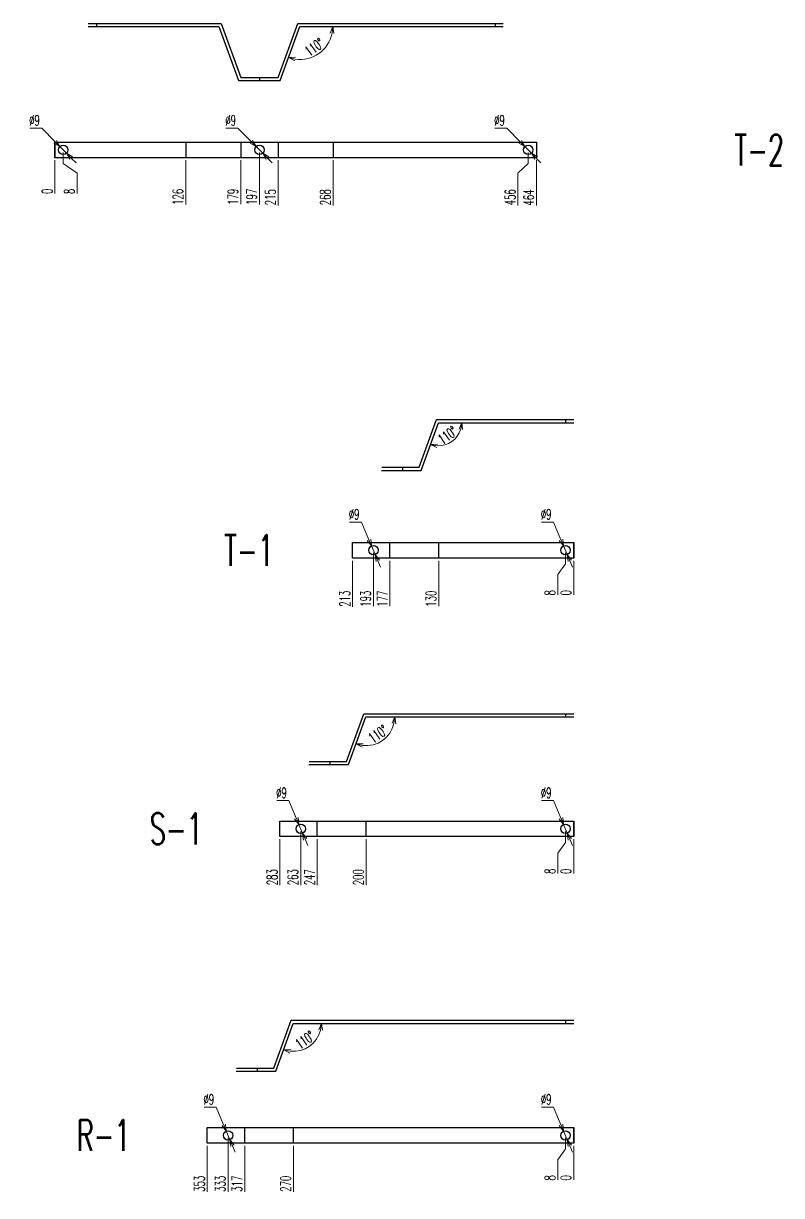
# Model space of a CAD drawing. Header units: millimetres. Extents: x 173893 to 258446, y -176540 to -123824.
# Drawn here: x 192588 to 193318, y -130109 to -128980 of the extents above; entities that cross this region are included whole.
import ezdxf
from ezdxf.enums import TextEntityAlignment as Align

# ---------------------------------------------------------------- set-up
doc = ezdxf.new("R2010")
doc.units = ezdxf.units.MM
doc.header["$LTSCALE"] = 3
doc.layers.add('@.DM. NÉT CHÍNH', color=7, linetype='Continuous')
doc.layers.add('@.VISIBLE', color=7, linetype='Continuous')
doc.styles.add('Ann_w01', font='romans.shx', dxfattribs={"width": 0.6, "bigfont": 'chineset.shx'})
doc.dimstyles.new('Dim 01_SC05', dxfattribs={"dimscale": 5, "dimtxt": 2, "dimasz": 1.3, "dimexe": 0.5, "dimexo": 0.5, "dimgap": 0.5, "dimtad": 1, "dimtoh": 1, "dimdec": 1, "dimzin": 12, "dimdsep": 46, "dimtxsty": 'Ann_w01', "dimblk": 'OPEN30', "dimcen": 1.5, "dimclrd": 6, "dimclre": 6, "dimclrt": 3, "dimadec": 1, "dimazin": 3, "dimtm": 1e-09, "dimtfac": 1, "dimtdec": 1, "dimtmove": 0, "dimatfit": 3, "dimldrblk": 'OPEN30', "dimfxl": 1, "dimtolj": 1, "dimlwd": 20, "dimlwe": 20, "dimarcsym": 0})

# ---------------------------------------------------------------- blocks, each defined once
blk = doc.blocks.new('*D1828')
at = {"layer": '@.DM. NÉT CHÍNH', "color": 6, "linetype": 'Continuous', "lineweight": 20, "transparency": 16777216}
blk.add_line((192618.3, -129112.2), (192618.3, -129144.1), dxfattribs=at)
at = {"layer": 'Defpoints', "color": 0, "linetype": 'Continuous', "transparency": 16777216}
for p in [(192618.3, -129102.2), (192618.3, -129109.7), (192618.3, -129137.6)]:
    blk.add_point(p, dxfattribs=at)
at = {"layer": '@.DM. NÉT CHÍNH', "color": 3, "linetype": 'Continuous', "transparency": 16777216, "insert": (192610.8, -129142.1), "char_height": 10, "attachment_point": 5, "rotation": 90, "style": 'Ann_w01'}
blk.add_mtext('\\A1;0', dxfattribs=at)
blk = doc.blocks.new('_Open30')
at = {"color": 0, "linetype": 'ByBlock', "lineweight": -2}
for p, q in [((-1, 0.27), (0, 0)), ((0, 0), (-1, -0.27)), ((0, 0), (-1, 0))]:
    blk.add_line(p, q, dxfattribs=at)
blk = doc.blocks.new('*D1829')
at = {"layer": '@.DM. NÉT CHÍNH', "color": 6, "linetype": 'Continuous', "lineweight": 20, "transparency": 16777216}
for p, q in [((192626.3, -129104.7), (192626.3, -129115.2)), ((192626.3, -129115.2), (192639.6, -129124.6)), ((192639.6, -129124.6), (192639.6, -129144.1))]:
    blk.add_line(p, q, dxfattribs=at)
at = {"layer": 'Defpoints', "color": 0, "linetype": 'Continuous', "transparency": 16777216}
for p in [(192618.3, -129102.2), (192626.3, -129102.2), (192639.6, -129137.6)]:
    blk.add_point(p, dxfattribs=at)
at = {"layer": '@.DM. NÉT CHÍNH', "color": 3, "linetype": 'Continuous', "transparency": 16777216, "insert": (192632.1, -129142.1), "char_height": 10, "attachment_point": 5, "rotation": 90, "style": 'Ann_w01'}
blk.add_mtext('\\A1;8', dxfattribs=at)
blk = doc.blocks.new('*D1830')
at = {"layer": '@.DM. NÉT CHÍNH', "color": 6, "linetype": 'Continuous', "lineweight": 20, "transparency": 16777216}
blk.add_line((192744.3, -129112.2), (192744.3, -129154.7), dxfattribs=at)
at = {"layer": 'Defpoints', "color": 0, "linetype": 'Continuous', "transparency": 16777216}
for p in [(192618.3, -129102.2), (192744.3, -129109.7), (192744.3, -129137.6)]:
    blk.add_point(p, dxfattribs=at)
at = {"layer": '@.DM. NÉT CHÍNH', "color": 3, "linetype": 'Continuous', "transparency": 16777216, "insert": (192736.8, -129147.4), "char_height": 10, "attachment_point": 5, "rotation": 90, "style": 'Ann_w01'}
blk.add_mtext('\\A1;126', dxfattribs=at)
blk = doc.blocks.new('*D1831')
at = {"layer": '@.DM. NÉT CHÍNH', "color": 6, "linetype": 'Continuous', "lineweight": 20, "transparency": 16777216}
blk.add_line((192797.3, -129112.2), (192797.3, -129154.4), dxfattribs=at)
at = {"layer": 'Defpoints', "color": 0, "linetype": 'Continuous', "transparency": 16777216}
for p in [(192618.3, -129102.2), (192797.3, -129109.7), (192797.3, -129137.6)]:
    blk.add_point(p, dxfattribs=at)
at = {"layer": '@.DM. NÉT CHÍNH', "color": 3, "linetype": 'Continuous', "transparency": 16777216, "insert": (192789.8, -129147.3), "char_height": 10, "attachment_point": 5, "rotation": 90, "style": 'Ann_w01'}
blk.add_mtext('\\A1;179', dxfattribs=at)
blk = doc.blocks.new('*D1832')
at = {"layer": '@.DM. NÉT CHÍNH', "color": 6, "linetype": 'Continuous', "lineweight": 20, "transparency": 16777216}
blk.add_line((192815.3, -129104.7), (192815.3, -129154.7), dxfattribs=at)
at = {"layer": 'Defpoints', "color": 0, "linetype": 'Continuous', "transparency": 16777216}
for p in [(192618.3, -129102.2), (192815.3, -129102.2), (192815.3, -129137.6)]:
    blk.add_point(p, dxfattribs=at)
at = {"layer": '@.DM. NÉT CHÍNH', "color": 3, "linetype": 'Continuous', "transparency": 16777216, "insert": (192807.8, -129147.4), "char_height": 10, "attachment_point": 5, "rotation": 90, "style": 'Ann_w01'}
blk.add_mtext('\\A1;197', dxfattribs=at)
blk = doc.blocks.new('*D1833')
at = {"layer": '@.DM. NÉT CHÍNH', "color": 6, "linetype": 'Continuous', "lineweight": 20, "transparency": 16777216}
blk.add_line((192833.3, -129112.2), (192833.3, -129155.6), dxfattribs=at)
at = {"layer": 'Defpoints', "color": 0, "linetype": 'Continuous', "transparency": 16777216}
for p in [(192618.3, -129102.2), (192833.3, -129109.7), (192833.3, -129137.6)]:
    blk.add_point(p, dxfattribs=at)
at = {"layer": '@.DM. NÉT CHÍNH', "color": 3, "linetype": 'Continuous', "transparency": 16777216, "insert": (192825.8, -129147.8), "char_height": 10, "attachment_point": 5, "rotation": 90, "style": 'Ann_w01'}
blk.add_mtext('\\A1;215', dxfattribs=at)
blk = doc.blocks.new('*D1834')
at = {"layer": '@.DM. NÉT CHÍNH', "color": 6, "linetype": 'Continuous', "lineweight": 20, "transparency": 16777216}
blk.add_line((192886.3, -129112.2), (192886.3, -129155.6), dxfattribs=at)
at = {"layer": 'Defpoints', "color": 0, "linetype": 'Continuous', "transparency": 16777216}
for p in [(192618.3, -129102.2), (192886.3, -129109.7), (192886.3, -129137.6)]:
    blk.add_point(p, dxfattribs=at)
at = {"layer": '@.DM. NÉT CHÍNH', "color": 3, "linetype": 'Continuous', "transparency": 16777216, "insert": (192878.8, -129147.8), "char_height": 10, "attachment_point": 5, "rotation": 90, "style": 'Ann_w01'}
blk.add_mtext('\\A1;268', dxfattribs=at)
blk = doc.blocks.new('*D1835')
at = {"layer": '@.DM. NÉT CHÍNH', "color": 6, "linetype": 'Continuous', "lineweight": 20, "transparency": 16777216}
for p, q in [((193074.3, -129104.7), (193074.3, -129115.2)), ((193074.3, -129115.2), (193064.4, -129124.6)), ((193064.4, -129124.6), (193064.4, -129155.6))]:
    blk.add_line(p, q, dxfattribs=at)
at = {"layer": 'Defpoints', "color": 0, "linetype": 'Continuous', "transparency": 16777216}
for p in [(192618.3, -129102.2), (193074.3, -129102.2), (193064.4, -129137.6)]:
    blk.add_point(p, dxfattribs=at)
at = {"layer": '@.DM. NÉT CHÍNH', "color": 3, "linetype": 'Continuous', "transparency": 16777216, "insert": (193056.9, -129147.8), "char_height": 10, "attachment_point": 5, "rotation": 90, "style": 'Ann_w01'}
blk.add_mtext('\\A1;456', dxfattribs=at)
blk = doc.blocks.new('*D1836')
at = {"layer": '@.DM. NÉT CHÍNH', "color": 6, "linetype": 'Continuous', "lineweight": 20, "transparency": 16777216}
blk.add_line((193082.3, -129112.2), (193082.3, -129155.8), dxfattribs=at)
at = {"layer": 'Defpoints', "color": 0, "linetype": 'Continuous', "transparency": 16777216}
for p in [(192618.3, -129102.2), (193082.3, -129109.7), (193082.3, -129137.6)]:
    blk.add_point(p, dxfattribs=at)
at = {"layer": '@.DM. NÉT CHÍNH', "color": 3, "linetype": 'Continuous', "transparency": 16777216, "insert": (193074.8, -129148), "char_height": 10, "attachment_point": 5, "rotation": 90, "style": 'Ann_w01'}
blk.add_mtext('\\A1;464', dxfattribs=at)
blk = doc.blocks.new('*D1837')
at = {"layer": '@.DM. NÉT CHÍNH', "color": 6, "linetype": 'Continuous', "lineweight": 20, "transparency": 16777216}
for p, q in [((193042, -129081.2), (193053.6, -129081.2)), ((193053.6, -129081.2), (193066.6, -129094.4)), ((193077.5, -129105.4), (193071.1, -129099)), ((193082, -129110.1), (193086.6, -129114.7))]:
    blk.add_line(p, q, dxfattribs=at)
at = {"layer": 'Defpoints', "color": 0, "linetype": 'Continuous', "transparency": 16777216}
for p in [(193071.1, -129099), (193077.5, -129105.4)]:
    blk.add_point(p, dxfattribs=at)
at = {"layer": '@.DM. NÉT CHÍNH', "color": 6, "linetype": 'Continuous', "lineweight": 20, "transparency": 16777216, "xscale": 6.5, "yscale": 6.5, "zscale": 6.5}
for p, rotation in [((193071.1, -129099), 314.4973774310562), ((193077.5, -129105.4), 134.4973774310562)]:
    blk.add_blockref('_Open30', p, dxfattribs=dict(at, rotation=rotation))
at = {"layer": '@.DM. NÉT CHÍNH', "color": 3, "linetype": 'Continuous', "transparency": 16777216, "insert": (193046.6, -129073.7), "char_height": 10, "attachment_point": 5, "style": 'Ann_w01'}
blk.add_mtext('\\A1;∅9', dxfattribs=at)
blk = doc.blocks.new('*D1838')
at = {"layer": '@.DM. NÉT CHÍNH', "color": 6, "linetype": 'Continuous', "lineweight": 20, "transparency": 16777216}
for p, q in [((192783, -129081.2), (192794.6, -129081.2)), ((192794.6, -129081.2), (192807.6, -129094.4)), ((192818.5, -129105.4), (192812.1, -129099)), ((192823, -129110.1), (192827.6, -129114.7))]:
    blk.add_line(p, q, dxfattribs=at)
at = {"layer": 'Defpoints', "color": 0, "linetype": 'Continuous', "transparency": 16777216}
for p in [(192812.1, -129099), (192818.5, -129105.4)]:
    blk.add_point(p, dxfattribs=at)
at = {"layer": '@.DM. NÉT CHÍNH', "color": 6, "linetype": 'Continuous', "lineweight": 20, "transparency": 16777216, "xscale": 6.5, "yscale": 6.5, "zscale": 6.5}
for p, rotation in [((192812.1, -129099), 314.4973774302007), ((192818.5, -129105.4), 134.4973774302007)]:
    blk.add_blockref('_Open30', p, dxfattribs=dict(at, rotation=rotation))
at = {"layer": '@.DM. NÉT CHÍNH', "color": 3, "linetype": 'Continuous', "transparency": 16777216, "insert": (192787.6, -129073.7), "char_height": 10, "attachment_point": 5, "style": 'Ann_w01'}
blk.add_mtext('\\A1;∅9', dxfattribs=at)
blk = doc.blocks.new('*D1839')
at = {"layer": '@.DM. NÉT CHÍNH', "color": 6, "linetype": 'Continuous', "lineweight": 20, "transparency": 16777216}
for p, q in [((192594, -129081.2), (192605.6, -129081.2)), ((192605.6, -129081.2), (192618.6, -129094.4)), ((192629.5, -129105.4), (192623.1, -129099)), ((192634, -129110.1), (192638.6, -129114.7))]:
    blk.add_line(p, q, dxfattribs=at)
at = {"layer": 'Defpoints', "color": 0, "linetype": 'Continuous', "transparency": 16777216}
for p in [(192623.1, -129099), (192629.5, -129105.4)]:
    blk.add_point(p, dxfattribs=at)
at = {"layer": '@.DM. NÉT CHÍNH', "color": 6, "linetype": 'Continuous', "lineweight": 20, "transparency": 16777216, "xscale": 6.5, "yscale": 6.5, "zscale": 6.5}
for p, rotation in [((192623.1, -129099), 314.4973774301426), ((192629.5, -129105.4), 134.4973774301426)]:
    blk.add_blockref('_Open30', p, dxfattribs=dict(at, rotation=rotation))
at = {"layer": '@.DM. NÉT CHÍNH', "color": 3, "linetype": 'Continuous', "transparency": 16777216, "insert": (192598.6, -129073.7), "char_height": 10, "attachment_point": 5, "style": 'Ann_w01'}
blk.add_mtext('\\A1;∅9', dxfattribs=at)
blk = doc.blocks.new('*D1871')
at = {"layer": '@.VISIBLE', "color": 6, "lineweight": 20, "transparency": 16777216}
blk.add_line((192905.1, -129497.9), (192905.1, -129542.2), dxfattribs=at)
at = {"layer": 'Defpoints', "color": 0, "transparency": 16777216}
for p in [(192905.1, -129495.4), (193118.1, -129487.9), (192905.1, -129524.3)]:
    blk.add_point(p, dxfattribs=at)
at = {"layer": '@.VISIBLE', "color": 3, "transparency": 16777216, "insert": (192897.6, -129534.5), "char_height": 10, "attachment_point": 5, "rotation": 90, "style": 'Ann_w01'}
blk.add_mtext('\\A1;213', dxfattribs=at)
blk = doc.blocks.new('*D1872')
at = {"layer": '@.VISIBLE', "color": 6, "lineweight": 20, "transparency": 16777216}
blk.add_line((192925.1, -129490.4), (192925.1, -129541.8), dxfattribs=at)
at = {"layer": 'Defpoints', "color": 0, "transparency": 16777216}
for p in [(192925.1, -129487.9), (193118.1, -129487.9), (192925.1, -129524.7)]:
    blk.add_point(p, dxfattribs=at)
at = {"layer": '@.VISIBLE', "color": 3, "transparency": 16777216, "insert": (192917.6, -129534.5), "char_height": 10, "attachment_point": 5, "rotation": 90, "style": 'Ann_w01'}
blk.add_mtext('\\A1;193', dxfattribs=at)
blk = doc.blocks.new('*D1873')
at = {"layer": '@.VISIBLE', "color": 6, "lineweight": 20, "transparency": 16777216}
blk.add_line((192941.1, -129497.9), (192941.1, -129541.8), dxfattribs=at)
at = {"layer": 'Defpoints', "color": 0, "transparency": 16777216}
for p in [(192941.1, -129495.4), (193118.1, -129487.9), (192941.1, -129524.7)]:
    blk.add_point(p, dxfattribs=at)
at = {"layer": '@.VISIBLE', "color": 3, "transparency": 16777216, "insert": (192933.6, -129534.5), "char_height": 10, "attachment_point": 5, "rotation": 90, "style": 'Ann_w01'}
blk.add_mtext('\\A1;177', dxfattribs=at)
blk = doc.blocks.new('*D1874')
at = {"layer": '@.VISIBLE', "color": 6, "lineweight": 20, "transparency": 16777216}
blk.add_line((192988.1, -129497.9), (192988.1, -129541.8), dxfattribs=at)
at = {"layer": 'Defpoints', "color": 0, "transparency": 16777216}
for p in [(192988.1, -129495.4), (193118.1, -129487.9), (192988.1, -129524.7)]:
    blk.add_point(p, dxfattribs=at)
at = {"layer": '@.VISIBLE', "color": 3, "transparency": 16777216, "insert": (192980.6, -129534.5), "char_height": 10, "attachment_point": 5, "rotation": 90, "style": 'Ann_w01'}
blk.add_mtext('\\A1;130', dxfattribs=at)
blk = doc.blocks.new('*D1875')
at = {"layer": '@.VISIBLE', "color": 6, "lineweight": 20, "transparency": 16777216}
for p, q in [((193110.1, -129490.4), (193110.1, -129500.9)), ((193110.1, -129500.9), (193102.8, -129511.3)), ((193102.8, -129511.3), (193102.8, -129530.8))]:
    blk.add_line(p, q, dxfattribs=at)
at = {"layer": 'Defpoints', "color": 0, "transparency": 16777216}
for p in [(193110.1, -129487.9), (193118.1, -129487.9), (193102.8, -129524.3)]:
    blk.add_point(p, dxfattribs=at)
at = {"layer": '@.VISIBLE', "color": 3, "transparency": 16777216, "insert": (193095.3, -129528.8), "char_height": 10, "attachment_point": 5, "rotation": 90, "style": 'Ann_w01'}
blk.add_mtext('\\A1;8', dxfattribs=at)
blk = doc.blocks.new('*D1876')
at = {"layer": '@.VISIBLE', "color": 6, "lineweight": 20, "transparency": 16777216}
blk.add_line((193118.1, -129497.9), (193118.1, -129530.8), dxfattribs=at)
at = {"layer": 'Defpoints', "color": 0, "transparency": 16777216}
for p in [(193118.1, -129487.9), (193118.1, -129495.4), (193118.1, -129524.3)]:
    blk.add_point(p, dxfattribs=at)
at = {"layer": '@.VISIBLE', "color": 3, "transparency": 16777216, "insert": (193110.6, -129528.8), "char_height": 10, "attachment_point": 5, "rotation": 90, "style": 'Ann_w01'}
blk.add_mtext('\\A1;0', dxfattribs=at)
blk = doc.blocks.new('*D1877')
at = {"layer": '@.VISIBLE', "color": 6, "lineweight": 20, "transparency": 16777216}
for p, q in [((192902, -129460.7), (192913.7, -129460.7)), ((192913.7, -129460.7), (192920.8, -129477.7)), ((192926.8, -129492), (192923.4, -129483.7)), ((192929.4, -129498), (192931.9, -129504))]:
    blk.add_line(p, q, dxfattribs=at)
at = {"layer": 'Defpoints', "color": 0, "transparency": 16777216}
for p in [(192923.4, -129483.7), (192926.8, -129492)]:
    blk.add_point(p, dxfattribs=at)
at = {"layer": '@.VISIBLE', "color": 6, "lineweight": 20, "transparency": 16777216, "xscale": 6.5, "yscale": 6.5, "zscale": 6.5}
for p, rotation in [((192923.4, -129483.7), 292.7737737996667), ((192926.8, -129492), 112.7737737996668)]:
    blk.add_blockref('_Open30', p, dxfattribs=dict(at, rotation=rotation))
at = {"layer": '@.VISIBLE', "color": 3, "transparency": 16777216, "insert": (192906.6, -129453.2), "char_height": 10, "attachment_point": 5, "style": 'Ann_w01'}
blk.add_mtext('\\A1;∅9', dxfattribs=at)
blk = doc.blocks.new('*D1878')
at = {"layer": '@.VISIBLE', "color": 6, "lineweight": 20, "transparency": 16777216}
for p, q in [((193087, -129460.7), (193098.7, -129460.7)), ((193098.7, -129460.7), (193105.8, -129477.7)), ((193111.8, -129492), (193108.4, -129483.7)), ((193114.4, -129498), (193116.9, -129504))]:
    blk.add_line(p, q, dxfattribs=at)
at = {"layer": 'Defpoints', "color": 0, "transparency": 16777216}
for p in [(193108.4, -129483.7), (193111.8, -129492)]:
    blk.add_point(p, dxfattribs=at)
at = {"layer": '@.VISIBLE', "color": 6, "lineweight": 20, "transparency": 16777216, "xscale": 6.5, "yscale": 6.5, "zscale": 6.5}
for p, rotation in [((193108.4, -129483.7), 292.7737737992259), ((193111.8, -129492), 112.7737737992259)]:
    blk.add_blockref('_Open30', p, dxfattribs=dict(at, rotation=rotation))
at = {"layer": '@.VISIBLE', "color": 3, "transparency": 16777216, "insert": (193091.6, -129453.2), "char_height": 10, "attachment_point": 5, "style": 'Ann_w01'}
blk.add_mtext('\\A1;∅9', dxfattribs=at)
blk = doc.blocks.new('*D1893')
at = {"layer": '@.VISIBLE', "color": 6, "lineweight": 20, "transparency": 16777216}
blk.add_line((192835.1, -129766.2), (192835.1, -129810.5), dxfattribs=at)
at = {"layer": 'Defpoints', "color": 0, "transparency": 16777216}
for p in [(193118.1, -129756.2), (192835.1, -129763.7), (192835.1, -129792.6)]:
    blk.add_point(p, dxfattribs=at)
at = {"layer": '@.VISIBLE', "color": 3, "transparency": 16777216, "insert": (192827.6, -129802.8), "char_height": 10, "attachment_point": 5, "rotation": 90, "style": 'Ann_w01'}
blk.add_mtext('\\A1;283', dxfattribs=at)
blk = doc.blocks.new('*D1883')
at = {"layer": '@.VISIBLE', "color": 6, "lineweight": 20, "transparency": 16777216}
blk.add_line((192855.1, -129758.7), (192855.1, -129810.5), dxfattribs=at)
at = {"layer": 'Defpoints', "color": 0, "transparency": 16777216}
for p in [(192855.1, -129756.2), (193118.1, -129756.2), (192855.1, -129792.6)]:
    blk.add_point(p, dxfattribs=at)
at = {"layer": '@.VISIBLE', "color": 3, "transparency": 16777216, "insert": (192847.6, -129802.8), "char_height": 10, "attachment_point": 5, "rotation": 90, "style": 'Ann_w01'}
blk.add_mtext('\\A1;263', dxfattribs=at)
blk = doc.blocks.new('*D1884')
at = {"layer": '@.VISIBLE', "color": 6, "lineweight": 20, "transparency": 16777216}
blk.add_line((192871.1, -129766.2), (192871.1, -129810.5), dxfattribs=at)
at = {"layer": 'Defpoints', "color": 0, "transparency": 16777216}
for p in [(193118.1, -129756.2), (192871.1, -129763.7), (192871.1, -129792.6)]:
    blk.add_point(p, dxfattribs=at)
at = {"layer": '@.VISIBLE', "color": 3, "transparency": 16777216, "insert": (192863.6, -129802.8), "char_height": 10, "attachment_point": 5, "rotation": 90, "style": 'Ann_w01'}
blk.add_mtext('\\A1;247', dxfattribs=at)
blk = doc.blocks.new('*D1885')
at = {"layer": '@.VISIBLE', "color": 6, "lineweight": 20, "transparency": 16777216}
blk.add_line((192918.1, -129766.2), (192918.1, -129810.5), dxfattribs=at)
at = {"layer": 'Defpoints', "color": 0, "transparency": 16777216}
for p in [(193118.1, -129756.2), (192918.1, -129763.7), (192918.1, -129792.6)]:
    blk.add_point(p, dxfattribs=at)
at = {"layer": '@.VISIBLE', "color": 3, "transparency": 16777216, "insert": (192910.6, -129802.8), "char_height": 10, "attachment_point": 5, "rotation": 90, "style": 'Ann_w01'}
blk.add_mtext('\\A1;200', dxfattribs=at)
blk = doc.blocks.new('*D1881')
at = {"layer": '@.VISIBLE', "color": 6, "lineweight": 20, "transparency": 16777216}
for p, q in [((193110.1, -129758.7), (193110.1, -129769.2)), ((193110.1, -129769.2), (193102.8, -129779.6)), ((193102.8, -129779.6), (193102.8, -129799.1))]:
    blk.add_line(p, q, dxfattribs=at)
at = {"layer": 'Defpoints', "color": 0, "transparency": 16777216}
for p in [(193110.1, -129756.2), (193118.1, -129756.2), (193102.8, -129792.6)]:
    blk.add_point(p, dxfattribs=at)
at = {"layer": '@.VISIBLE', "color": 3, "transparency": 16777216, "insert": (193095.3, -129797.1), "char_height": 10, "attachment_point": 5, "rotation": 90, "style": 'Ann_w01'}
blk.add_mtext('\\A1;8', dxfattribs=at)
blk = doc.blocks.new('*D1886')
at = {"layer": '@.VISIBLE', "color": 6, "lineweight": 20, "transparency": 16777216}
blk.add_line((193118.1, -129766.2), (193118.1, -129799.1), dxfattribs=at)
at = {"layer": 'Defpoints', "color": 0, "transparency": 16777216}
for p in [(193118.1, -129756.2), (193118.1, -129763.7), (193118.1, -129792.6)]:
    blk.add_point(p, dxfattribs=at)
at = {"layer": '@.VISIBLE', "color": 3, "transparency": 16777216, "insert": (193110.6, -129797.1), "char_height": 10, "attachment_point": 5, "rotation": 90, "style": 'Ann_w01'}
blk.add_mtext('\\A1;0', dxfattribs=at)
blk = doc.blocks.new('*D1887')
at = {"layer": '@.VISIBLE', "color": 6, "lineweight": 20, "transparency": 16777216}
for p, q in [((192832, -129729), (192843.7, -129729)), ((192843.7, -129729), (192850.8, -129746)), ((192856.8, -129760.3), (192853.4, -129752)), ((192859.4, -129766.3), (192861.9, -129772.3))]:
    blk.add_line(p, q, dxfattribs=at)
at = {"layer": 'Defpoints', "color": 0, "transparency": 16777216}
for p in [(192853.4, -129752), (192856.8, -129760.3)]:
    blk.add_point(p, dxfattribs=at)
at = {"layer": '@.VISIBLE', "color": 6, "lineweight": 20, "transparency": 16777216, "xscale": 6.5, "yscale": 6.5, "zscale": 6.5}
for p, rotation in [((192853.4, -129752), 292.7737737991985), ((192856.8, -129760.3), 112.7737737991985)]:
    blk.add_blockref('_Open30', p, dxfattribs=dict(at, rotation=rotation))
at = {"layer": '@.VISIBLE', "color": 3, "transparency": 16777216, "insert": (192836.6, -129721.5), "char_height": 10, "attachment_point": 5, "style": 'Ann_w01'}
blk.add_mtext('\\A1;∅9', dxfattribs=at)
blk = doc.blocks.new('*D1894')
at = {"layer": '@.VISIBLE', "color": 6, "lineweight": 20, "transparency": 16777216}
for p, q in [((193087, -129729), (193098.7, -129729)), ((193098.7, -129729), (193105.8, -129746)), ((193111.8, -129760.3), (193108.4, -129752)), ((193114.4, -129766.3), (193116.9, -129772.3))]:
    blk.add_line(p, q, dxfattribs=at)
at = {"layer": 'Defpoints', "color": 0, "transparency": 16777216}
for p in [(193108.4, -129752), (193111.8, -129760.3)]:
    blk.add_point(p, dxfattribs=at)
at = {"layer": '@.VISIBLE', "color": 6, "lineweight": 20, "transparency": 16777216, "xscale": 6.5, "yscale": 6.5, "zscale": 6.5}
for p, rotation in [((193108.4, -129752), 292.7737737990277), ((193111.8, -129760.3), 112.7737737990277)]:
    blk.add_blockref('_Open30', p, dxfattribs=dict(at, rotation=rotation))
at = {"layer": '@.VISIBLE', "color": 3, "transparency": 16777216, "insert": (193091.6, -129721.5), "char_height": 10, "attachment_point": 5, "style": 'Ann_w01'}
blk.add_mtext('\\A1;∅9', dxfattribs=at)
blk = doc.blocks.new('*D1904')
at = {"layer": '@.DM. NÉT CHÍNH', "color": 6, "linetype": 'Continuous', "lineweight": 20, "transparency": 16777216}
blk.add_line((192765.1, -130061.5), (192765.1, -130105.8), dxfattribs=at)
at = {"layer": 'Defpoints', "color": 0, "linetype": 'Continuous', "transparency": 16777216}
for p in [(192765.1, -130059), (193118.1, -130051.5), (192765.1, -130087.9)]:
    blk.add_point(p, dxfattribs=at)
at = {"layer": '@.DM. NÉT CHÍNH', "color": 3, "linetype": 'Continuous', "transparency": 16777216, "insert": (192757.6, -130098.1), "char_height": 10, "attachment_point": 5, "rotation": 90, "style": 'Ann_w01'}
blk.add_mtext('\\A1;353', dxfattribs=at)
blk = doc.blocks.new('*D1905')
at = {"layer": '@.DM. NÉT CHÍNH', "color": 6, "linetype": 'Continuous', "lineweight": 20, "transparency": 16777216}
blk.add_line((192785.1, -130054), (192785.1, -130105.8), dxfattribs=at)
at = {"layer": 'Defpoints', "color": 0, "linetype": 'Continuous', "transparency": 16777216}
for p in [(192785.1, -130051.5), (193118.1, -130051.5), (192785.1, -130087.9)]:
    blk.add_point(p, dxfattribs=at)
at = {"layer": '@.DM. NÉT CHÍNH', "color": 3, "linetype": 'Continuous', "transparency": 16777216, "insert": (192777.6, -130098.1), "char_height": 10, "attachment_point": 5, "rotation": 90, "style": 'Ann_w01'}
blk.add_mtext('\\A1;333', dxfattribs=at)
blk = doc.blocks.new('*D1906')
at = {"layer": '@.DM. NÉT CHÍNH', "color": 6, "linetype": 'Continuous', "lineweight": 20, "transparency": 16777216}
blk.add_line((192801.1, -130061.5), (192801.1, -130105.8), dxfattribs=at)
at = {"layer": 'Defpoints', "color": 0, "linetype": 'Continuous', "transparency": 16777216}
for p in [(192801.1, -130059), (193118.1, -130051.5), (192801.1, -130087.9)]:
    blk.add_point(p, dxfattribs=at)
at = {"layer": '@.DM. NÉT CHÍNH', "color": 3, "linetype": 'Continuous', "transparency": 16777216, "insert": (192793.6, -130098.1), "char_height": 10, "attachment_point": 5, "rotation": 90, "style": 'Ann_w01'}
blk.add_mtext('\\A1;317', dxfattribs=at)
blk = doc.blocks.new('*D1907')
at = {"layer": '@.DM. NÉT CHÍNH', "color": 6, "linetype": 'Continuous', "lineweight": 20, "transparency": 16777216}
blk.add_line((192848.1, -130061.5), (192848.1, -130105.8), dxfattribs=at)
at = {"layer": 'Defpoints', "color": 0, "linetype": 'Continuous', "transparency": 16777216}
for p in [(192848.1, -130059), (193118.1, -130051.5), (192848.1, -130087.9)]:
    blk.add_point(p, dxfattribs=at)
at = {"layer": '@.DM. NÉT CHÍNH', "color": 3, "linetype": 'Continuous', "transparency": 16777216, "insert": (192840.6, -130098.1), "char_height": 10, "attachment_point": 5, "rotation": 90, "style": 'Ann_w01'}
blk.add_mtext('\\A1;270', dxfattribs=at)
blk = doc.blocks.new('*D1898')
at = {"layer": '@.DM. NÉT CHÍNH', "color": 6, "linetype": 'Continuous', "lineweight": 20, "transparency": 16777216}
for p, q in [((193110.1, -130054), (193110.1, -130064.5)), ((193110.1, -130064.5), (193102.8, -130074.9)), ((193102.8, -130074.9), (193102.8, -130094.4))]:
    blk.add_line(p, q, dxfattribs=at)
at = {"layer": 'Defpoints', "color": 0, "linetype": 'Continuous', "transparency": 16777216}
for p in [(193110.1, -130051.5), (193118.1, -130051.5), (193102.8, -130087.9)]:
    blk.add_point(p, dxfattribs=at)
at = {"layer": '@.DM. NÉT CHÍNH', "color": 3, "linetype": 'Continuous', "transparency": 16777216, "insert": (193095.3, -130092.4), "char_height": 10, "attachment_point": 5, "rotation": 90, "style": 'Ann_w01'}
blk.add_mtext('\\A1;8', dxfattribs=at)
blk = doc.blocks.new('*D1908')
at = {"layer": '@.DM. NÉT CHÍNH', "color": 6, "linetype": 'Continuous', "lineweight": 20, "transparency": 16777216}
blk.add_line((193118.1, -130061.5), (193118.1, -130094.4), dxfattribs=at)
at = {"layer": 'Defpoints', "color": 0, "linetype": 'Continuous', "transparency": 16777216}
for p in [(193118.1, -130051.5), (193118.1, -130059), (193118.1, -130087.9)]:
    blk.add_point(p, dxfattribs=at)
at = {"layer": '@.DM. NÉT CHÍNH', "color": 3, "linetype": 'Continuous', "transparency": 16777216, "insert": (193110.6, -130092.4), "char_height": 10, "attachment_point": 5, "rotation": 90, "style": 'Ann_w01'}
blk.add_mtext('\\A1;0', dxfattribs=at)
blk = doc.blocks.new('*D1909')
at = {"layer": '@.DM. NÉT CHÍNH', "color": 6, "linetype": 'Continuous', "lineweight": 20, "transparency": 16777216}
for p, q in [((192762, -130024.3), (192773.7, -130024.3)), ((192773.7, -130024.3), (192780.8, -130041.3)), ((192786.8, -130055.6), (192783.4, -130047.3)), ((192789.4, -130061.6), (192791.9, -130067.6))]:
    blk.add_line(p, q, dxfattribs=at)
at = {"layer": 'Defpoints', "color": 0, "linetype": 'Continuous', "transparency": 16777216}
for p in [(192783.4, -130047.3), (192786.8, -130055.6)]:
    blk.add_point(p, dxfattribs=at)
at = {"layer": '@.DM. NÉT CHÍNH', "color": 6, "linetype": 'Continuous', "lineweight": 20, "transparency": 16777216, "xscale": 6.5, "yscale": 6.5, "zscale": 6.5}
for p, rotation in [((192783.4, -130047.3), 292.7737737993968), ((192786.8, -130055.6), 112.7737737993968)]:
    blk.add_blockref('_Open30', p, dxfattribs=dict(at, rotation=rotation))
at = {"layer": '@.DM. NÉT CHÍNH', "color": 3, "linetype": 'Continuous', "transparency": 16777216, "insert": (192766.6, -130016.8), "char_height": 10, "attachment_point": 5, "style": 'Ann_w01'}
blk.add_mtext('\\A1;∅9', dxfattribs=at)
blk = doc.blocks.new('*D1910')
at = {"layer": '@.DM. NÉT CHÍNH', "color": 6, "linetype": 'Continuous', "lineweight": 20, "transparency": 16777216}
for p, q in [((193087, -130024.3), (193098.7, -130024.3)), ((193098.7, -130024.3), (193105.8, -130041.3)), ((193111.8, -130055.6), (193108.4, -130047.3)), ((193114.4, -130061.6), (193116.9, -130067.6))]:
    blk.add_line(p, q, dxfattribs=at)
at = {"layer": 'Defpoints', "color": 0, "linetype": 'Continuous', "transparency": 16777216}
for p in [(193108.4, -130047.3), (193111.8, -130055.6)]:
    blk.add_point(p, dxfattribs=at)
at = {"layer": '@.DM. NÉT CHÍNH', "color": 6, "linetype": 'Continuous', "lineweight": 20, "transparency": 16777216, "xscale": 6.5, "yscale": 6.5, "zscale": 6.5}
for p, rotation in [((193108.4, -130047.3), 292.7737737988843), ((193111.8, -130055.6), 112.7737737988843)]:
    blk.add_blockref('_Open30', p, dxfattribs=dict(at, rotation=rotation))
at = {"layer": '@.DM. NÉT CHÍNH', "color": 3, "linetype": 'Continuous', "transparency": 16777216, "insert": (193091.6, -130016.8), "char_height": 10, "attachment_point": 5, "style": 'Ann_w01'}
blk.add_mtext('\\A1;∅9', dxfattribs=at)
blk = doc.blocks.new('*D4067')
at = {"layer": '@.DM. NÉT CHÍNH', "color": 6, "linetype": 'Continuous', "lineweight": 20, "transparency": 16777216}
blk.add_arc((192854.3, -128983.4), 31.7, 261.7808, 348.2192, dxfattribs=at)
at = {"layer": 'Defpoints', "color": 0, "linetype": 'Continuous', "transparency": 16777216}
for p in [(192854.3, -128983.4), (192854.3, -128983.4), (193050.3, -128983.4), (192863.4, -129013.7), (192835.4, -129035.4)]:
    blk.add_point(p, dxfattribs=at)
at = {"layer": '@.DM. NÉT CHÍNH', "color": 6, "linetype": 'Continuous', "lineweight": 20, "transparency": 16777216, "xscale": 6.5, "yscale": 6.5, "zscale": 6.5}
for p, rotation in [((192886, -128983.4), 84.10959180049741), ((192843.5, -129013.1), 165.8904081994812)]:
    blk.add_blockref('_Open30', p, dxfattribs=dict(at, rotation=rotation))
at = {"layer": '@.DM. NÉT CHÍNH', "color": 3, "linetype": 'Continuous', "transparency": 16777216, "insert": (192868.2, -129003.2), "char_height": 10, "attachment_point": 5, "rotation": 35, "style": 'Ann_w01'}
blk.add_mtext('\\A1;110°', dxfattribs=at)
blk = doc.blocks.new('*D4070')
at = {"layer": '@.DM. NÉT CHÍNH', "color": 6, "linetype": 'Continuous', "lineweight": 20, "transparency": 16777216}
blk.add_arc((192987.9, -129364.9), 22.3, 266.7335, 343.2665, dxfattribs=at)
at = {"layer": 'Defpoints', "color": 0, "linetype": 'Continuous', "transparency": 16777216}
for p in [(192987.9, -129364.9), (192987.9, -129364.9), (193118.1, -129364.9), (192994.4, -129386.3), (192971.2, -129410.9)]:
    blk.add_point(p, dxfattribs=at)
at = {"layer": '@.DM. NÉT CHÍNH', "color": 6, "linetype": 'Continuous', "lineweight": 20, "transparency": 16777216, "xscale": 6.5, "yscale": 6.5, "zscale": 6.5}
for p, rotation in [((193010.3, -129364.9), 81.63322739585962), ((192980.3, -129385.9), 168.3667726039704)]:
    blk.add_blockref('_Open30', p, dxfattribs=dict(at, rotation=rotation))
at = {"layer": '@.DM. NÉT CHÍNH', "color": 3, "linetype": 'Continuous', "transparency": 16777216, "insert": (192996.5, -129377.1), "char_height": 10, "attachment_point": 5, "rotation": 35, "style": 'Ann_w01'}
blk.add_mtext('\\A1;110°', dxfattribs=at)
blk = doc.blocks.new('*D4072')
at = {"layer": '@.DM. NÉT CHÍNH', "color": 6, "linetype": 'Continuous', "lineweight": 20, "transparency": 16777216}
blk.add_arc((192917.9, -129648.3), 27.8, 263.4301, 346.5699, dxfattribs=at)
at = {"layer": 'Defpoints', "color": 0, "linetype": 'Continuous', "transparency": 16777216}
for p in [(192917.9, -129648.3), (192917.9, -129648.3), (193118.1, -129648.3), (192925.9, -129674.9), (192901.2, -129694.3)]:
    blk.add_point(p, dxfattribs=at)
at = {"layer": '@.DM. NÉT CHÍNH', "color": 6, "linetype": 'Continuous', "lineweight": 20, "transparency": 16777216, "xscale": 6.5, "yscale": 6.5, "zscale": 6.5}
for p, rotation in [((192945.7, -129648.3), 83.28496737296626), ((192908.4, -129674.4), 166.7150326269376)]:
    blk.add_blockref('_Open30', p, dxfattribs=dict(at, rotation=rotation))
at = {"layer": '@.DM. NÉT CHÍNH', "color": 3, "linetype": 'Continuous', "transparency": 16777216, "insert": (192929.6, -129664.9), "char_height": 10, "attachment_point": 5, "rotation": 35, "style": 'Ann_w01'}
blk.add_mtext('\\A1;110°', dxfattribs=at)
blk = doc.blocks.new('*D4074')
at = {"layer": '@.DM. NÉT CHÍNH', "color": 6, "linetype": 'Continuous', "lineweight": 20, "transparency": 16777216}
blk.add_arc((192847.9, -129943.6), 27, 263.8087, 346.1913, dxfattribs=at)
at = {"layer": 'Defpoints', "color": 0, "linetype": 'Continuous', "transparency": 16777216}
for p in [(192847.9, -129943.6), (192847.9, -129943.6), (193118.1, -129943.6), (192855.7, -129969.5), (192831.2, -129989.6)]:
    blk.add_point(p, dxfattribs=at)
at = {"layer": '@.DM. NÉT CHÍNH', "color": 6, "linetype": 'Continuous', "lineweight": 20, "transparency": 16777216, "xscale": 6.5, "yscale": 6.5, "zscale": 6.5}
for p, rotation in [((192875, -129943.6), 83.0956484334754), ((192838.7, -129969), 166.9043515664498)]:
    blk.add_blockref('_Open30', p, dxfattribs=dict(at, rotation=rotation))
at = {"layer": '@.DM. NÉT CHÍNH', "color": 3, "linetype": 'Continuous', "transparency": 16777216, "insert": (192859.2, -129959.6), "char_height": 10, "attachment_point": 5, "rotation": 35, "style": 'Ann_w01'}
blk.add_mtext('\\A1;110°', dxfattribs=at)

msp = doc.modelspace()

# ---------------------------------------------------------------- linework, layer by layer
at = {"layer": '@.DM. NÉT CHÍNH', "linetype": 'Continuous'}
msp.add_line((192815.3, -129032.35), (192815.3, -129035.35), dxfattribs=at)
at = {"layer": '@.DM. NÉT CHÍNH', "color": 1, "linetype": 'Continuous'}
for p, q in [((193110.1, -129940.63), (193110.1, -129943.63)), ((192813.1, -129986.63), (192813.1, -129989.63)), ((193118.1, -130058.98), (193118.1, -130043.98))]:
    msp.add_line(p, q, dxfattribs=at)
for points in [[(192793, -129989.63), (192793, -129989.63), (192831.2, -129989.63), (192847.95, -129943.63), (193118.1, -129943.63)], [(192793.1, -129986.63), (192829.1, -129986.63), (192845.84, -129940.63), (193118.1, -129940.63)]]:
    msp.add_lwpolyline(points, dxfattribs=at)
for points in [[(193118.1, -130058.98), (192765.1, -130058.98), (192765.1, -130043.98), (193118.1, -130043.98)], [(193118.1, -130058.98), (192801.1, -130058.98), (192801.1, -130043.98), (193118.1, -130043.98)], [(193118.1, -130058.98), (192848.1, -130058.98), (192848.1, -130043.98), (193118.1, -130043.98)]]:
    msp.add_lwpolyline(points, close=True, dxfattribs=at)
for centre in [(192785.1, -130051.48), (193110.1, -130051.48)]:
    msp.add_circle(centre, 4.5, dxfattribs=at)
at = {"layer": '@.VISIBLE', "color": 2}
for p, q in [((192658.3, -128980.35), (192658.3, -128983.35)), ((193042.3, -128980.35), (193042.3, -128983.35)), ((192618.3, -129094.72), (192618.3, -129109.72)), ((193110.1, -129645.31), (193110.1, -129648.31)), ((192883.1, -129691.31), (192883.1, -129694.31)), ((193118.1, -129763.65), (193118.1, -129748.65))]:
    msp.add_line(p, q, dxfattribs=at)
at = {"layer": '@.VISIBLE', "color": 4}
for p, q in [((193110.1, -129361.94), (193110.1, -129364.94)), ((192953.1, -129407.94), (192953.1, -129410.94)), ((193118.1, -129495.38), (193118.1, -129480.38))]:
    msp.add_line(p, q, dxfattribs=at)
at = {"layer": '@.VISIBLE', "color": 2}
for points in [[(192650.3, -128980.35), (192778.38, -128980.35), (192797.3, -129032.35), (192833.3, -129032.35), (192852.23, -128980.35), (193050.3, -128980.35)], [(192650.3, -128983.35), (192776.28, -128983.35), (192795.2, -129035.35), (192835.4, -129035.35), (192854.33, -128983.35), (193050.3, -128983.35)], [(192863, -129694.31), (192863, -129694.31), (192901.2, -129694.31), (192917.95, -129648.31), (193118.1, -129648.31)], [(192863.1, -129691.31), (192899.1, -129691.31), (192915.84, -129645.31), (193118.1, -129645.31)]]:
    msp.add_lwpolyline(points, dxfattribs=at)
for points in [[(192618.3, -129094.72), (192744.3, -129094.72), (192744.3, -129109.72), (192618.3, -129109.72)], [(192618.3, -129094.72), (192797.3, -129094.72), (192797.3, -129109.72), (192618.3, -129109.72)], [(192618.3, -129094.72), (192833.3, -129094.72), (192833.3, -129109.72), (192618.3, -129109.72)], [(192618.3, -129094.72), (192886.3, -129094.72), (192886.3, -129109.72), (192618.3, -129109.72)], [(192618.3, -129094.72), (193082.3, -129094.72), (193082.3, -129109.72), (192618.3, -129109.72)], [(193118.1, -129763.65), (192835.1, -129763.65), (192835.1, -129748.65), (193118.1, -129748.65)], [(193118.1, -129763.65), (192871.1, -129763.65), (192871.1, -129748.65), (193118.1, -129748.65)], [(193118.1, -129763.65), (192918.1, -129763.65), (192918.1, -129748.65), (193118.1, -129748.65)]]:
    msp.add_lwpolyline(points, close=True, dxfattribs=at)
at = {"layer": '@.VISIBLE', "color": 4}
for points in [[(192933.1, -129407.94), (192969.1, -129407.94), (192985.84, -129361.94), (193118.1, -129361.94)], [(192933, -129410.94), (192933, -129410.94), (192971.2, -129410.94), (192987.95, -129364.94), (193118.1, -129364.94)]]:
    msp.add_lwpolyline(points, dxfattribs=at)
for points in [[(193118.1, -129495.38), (192905.1, -129495.38), (192905.1, -129480.38), (193118.1, -129480.38)], [(193118.1, -129495.38), (192941.1, -129495.38), (192941.1, -129480.38), (193118.1, -129480.38)], [(193118.1, -129495.38), (192988.1, -129495.38), (192988.1, -129480.38), (193118.1, -129480.38)]]:
    msp.add_lwpolyline(points, close=True, dxfattribs=at)
at = {"layer": '@.VISIBLE', "color": 2}
for centre in [(192626.3, -129102.22), (192815.3, -129102.22), (193074.3, -129102.22), (192855.1, -129756.15), (193110.1, -129756.15)]:
    msp.add_circle(centre, 4.5, dxfattribs=at)
at = {"layer": '@.VISIBLE', "color": 4}
for centre in [(192925.1, -129487.88), (193110.1, -129487.88)]:
    msp.add_circle(centre, 4.5, dxfattribs=at)

# ---------------------------------------------------------------- texts
at = {"style": 'Ann_w01', "width": 0.6}
msp.add_text('T-2', height=30, dxfattribs=at).set_placement((193296.78, -129102.22), align=Align.MIDDLE_CENTER)
at = {"layer": '@.DM. NÉT CHÍNH', "color": 1, "linetype": 'Continuous', "style": 'Ann_w01', "width": 0.6}
msp.add_text('R-1', height=30, dxfattribs=at).set_placement((192665.1, -130051.48), align=Align.MIDDLE_CENTER)
at = {"layer": '@.VISIBLE', "color": 4, "style": 'Ann_w01', "width": 0.6}
msp.add_text('T-1', height=30, dxfattribs=at).set_placement((192805.1, -129487.88), align=Align.MIDDLE_CENTER)
at = {"layer": '@.VISIBLE', "color": 2, "style": 'Ann_w01', "width": 0.6}
msp.add_text('S-1', height=30, dxfattribs=at).set_placement((192735.1, -129756.15), align=Align.MIDDLE_CENTER)

# ---------------------------------------------------------------- dimensions: what is measured, and where the dimension line sits
at = {"layer": '@.DM. NÉT CHÍNH', "linetype": 'Continuous'}
for base, line1, line2, picture, middle in [((192863.41, -129013.69), ((192854.33, -128983.35), (193050.3, -128983.35)), ((192835.4, -129035.35), (192854.33, -128983.35)), '*D4067', (192868.19, -129003.15)), ((192994.35, -129386.34), ((192987.95, -129364.94), (193118.1, -129364.94)), ((192971.2, -129410.94), (192987.95, -129364.94)), '*D4070', (192996.45, -129377.1)), ((192925.92, -129674.93), ((192917.95, -129648.31), (193118.1, -129648.31)), ((192901.2, -129694.31), (192917.95, -129648.31)), '*D4072', (192929.59, -129664.93)), ((192855.7, -129969.53), ((192847.95, -129943.63), (193118.1, -129943.63)), ((192831.2, -129989.63), (192847.95, -129943.63)), '*D4074', (192859.15, -129959.64))]:
    dim = msp.add_angular_dim_2l(base=base, line1=line1, line2=line2, dimstyle='Dim 01_SC05', dxfattribs=at)
    dim.commit()
    dim.dimension.update_dxf_attribs({"geometry": picture, "text_midpoint": middle})
for p1, p2, picture, middle in [((192629.46, -129105.43), (192623.15, -129099.01), '*D1839', (192598.56, -129081.18)), ((192818.46, -129105.43), (192812.15, -129099.01), '*D1838', (192787.56, -129081.18)), ((193077.46, -129105.43), (193071.15, -129099.01), '*D1837', (193046.56, -129081.18))]:
    dim = msp.add_diameter_dim_2p(p1=p1, p2=p2, dimstyle='Dim 01_SC05', dxfattribs=at)
    dim.commit()
    dim.dimension.update_dxf_attribs({"geometry": picture, "text_midpoint": middle, "dimtype": 163})
for feature_location, offset, origin, picture, middle in [((192618.30352438, -129109.72172308), (0, -27.90390813), (192618.30352438, -129102.22172308), '*D1828', (192610.80352438, -129142.1256312)), ((192626.3, -129102.22), (13.29, -35.4), (192618.3, -129102.22), '*D1829', (192632.09, -129142.13)), ((192744.3, -129109.72), (0, -27.9), (192618.3, -129102.22), '*D1830', (192736.8, -129147.41)), ((192797.3, -129109.72), (0, -27.9), (192618.3, -129102.22), '*D1831', (192789.8, -129147.27)), ((192815.3, -129102.22), (0, -35.4), (192618.3, -129102.22), '*D1832', (192807.8, -129147.41)), ((192833.3, -129109.72), (0, -27.9), (192618.3, -129102.22), '*D1833', (192825.8, -129147.84)), ((192886.3, -129109.72), (0, -27.9), (192618.3, -129102.22), '*D1834', (192878.8, -129147.84)), ((193074.3, -129102.22), (-9.9, -35.4), (192618.3, -129102.22), '*D1835', (193056.9, -129147.84)), ((193082.3, -129109.72), (0, -27.9), (192618.3, -129102.22), '*D1836', (193074.8, -129147.98))]:
    dim = msp.add_ordinate_dim(feature_location=feature_location, offset=offset, dtype=1, origin=origin, dimstyle='Dim 01_SC05', dxfattribs=at)
    dim.commit()
    dim.dimension.update_dxf_attribs({"geometry": picture, "text_midpoint": middle})
at = {"layer": '@.DM. NÉT CHÍNH', "color": 1, "linetype": 'Continuous'}
for p1, p2, picture, middle in [((192786.84, -130055.63), (192783.36, -130047.33), '*D1909', (192766.61, -130024.28)), ((193111.84, -130055.63), (193108.36, -130047.33), '*D1910', (193091.61, -130024.28))]:
    dim = msp.add_diameter_dim_2p(p1=p1, p2=p2, dimstyle='Dim 01_SC05', dxfattribs=at)
    dim.commit()
    dim.dimension.update_dxf_attribs({"geometry": picture, "text_midpoint": middle, "dimtype": 163})
for feature_location, offset, origin, picture, middle in [((192765.1, -130058.98), (0, -28.91), (193118.1, -130051.48), '*D1904', (192757.6, -130098.11)), ((192785.1, -130051.48), (0, -36.41), (193118.1, -130051.48), '*D1905', (192777.6, -130098.11)), ((192801.1, -130058.98), (0, -28.91), (193118.1, -130051.48), '*D1906', (192793.6, -130098.11)), ((192848.1, -130058.98), (0, -28.91), (193118.1, -130051.48), '*D1907', (192840.6, -130098.11)), ((193110.1, -130051.48), (-7.27, -36.41), (193118.1, -130051.48), '*D1898', (193095.33, -130092.39)), ((193118.10226967, -130058.97763268), (0, -28.91406435), (193118.10226967, -130051.47763268), '*D1908', (193110.60226967, -130092.39169703))]:
    dim = msp.add_ordinate_dim(feature_location=feature_location, offset=offset, dtype=1, origin=origin, dimstyle='Dim 01_SC05', dxfattribs=at)
    dim.commit()
    dim.dimension.update_dxf_attribs({"geometry": picture, "text_midpoint": middle})
at = {"layer": '@.VISIBLE', "color": 4}
for p1, p2, picture, middle in [((192926.84, -129492.03), (192923.36, -129483.73), '*D1877', (192906.61, -129460.68)), ((193111.84, -129492.03), (193108.36, -129483.73), '*D1878', (193091.61, -129460.68))]:
    dim = msp.add_diameter_dim_2p(p1=p1, p2=p2, dimstyle='Dim 01_SC05', dxfattribs=at)
    dim.commit()
    dim.dimension.update_dxf_attribs({"geometry": picture, "text_midpoint": middle, "dimtype": 163})
for feature_location, offset, origin, picture, middle in [((192905.1, -129495.38), (0, -28.91), (193118.1, -129487.88), '*D1871', (192897.6, -129534.51)), ((192925.1, -129487.88), (0, -36.84), (193118.1, -129487.88), '*D1872', (192917.6, -129534.51)), ((192941.1, -129495.38), (0, -29.34), (193118.1, -129487.88), '*D1873', (192933.6, -129534.51)), ((192988.1, -129495.38), (0, -29.34), (193118.1, -129487.88), '*D1874', (192980.6, -129534.51)), ((193110.1, -129487.88), (-7.27, -36.41), (193118.1, -129487.88), '*D1875', (193095.33, -129528.79)), ((193118.10226967, -129495.37999032), (0, -28.91406435), (193118.10226967, -129487.87999032), '*D1876', (193110.60226967, -129528.79405467))]:
    dim = msp.add_ordinate_dim(feature_location=feature_location, offset=offset, dtype=1, origin=origin, dimstyle='Dim 01_SC05', dxfattribs=at)
    dim.commit()
    dim.dimension.update_dxf_attribs({"geometry": picture, "text_midpoint": middle})
at = {"layer": '@.VISIBLE', "color": 2}
for p1, p2, picture, middle in [((192856.84, -129760.3), (192853.36, -129752), '*D1887', (192836.61, -129728.95)), ((193111.84, -129760.3), (193108.36, -129752), '*D1894', (193091.61, -129728.95))]:
    dim = msp.add_diameter_dim_2p(p1=p1, p2=p2, dimstyle='Dim 01_SC05', dxfattribs=at)
    dim.commit()
    dim.dimension.update_dxf_attribs({"geometry": picture, "text_midpoint": middle, "dimtype": 163})
for feature_location, offset, origin, picture, middle in [((192835.1, -129763.65), (0, -28.91), (193118.1, -129756.15), '*D1893', (192827.6, -129802.78)), ((192855.1, -129756.15), (0, -36.41), (193118.1, -129756.15), '*D1883', (192847.6, -129802.78)), ((192871.1, -129763.65), (0, -28.91), (193118.1, -129756.15), '*D1884', (192863.6, -129802.78)), ((192918.1, -129763.65), (0, -28.91), (193118.1, -129756.15), '*D1885', (192910.6, -129802.78)), ((193110.1, -129756.15), (-7.27, -36.41), (193118.1, -129756.15), '*D1881', (193095.33, -129797.07)), ((193118.10226967, -129763.65210998), (0, -28.91406435), (193118.10226967, -129756.15210998), '*D1886', (193110.60226967, -129797.06617433))]:
    dim = msp.add_ordinate_dim(feature_location=feature_location, offset=offset, dtype=1, origin=origin, dimstyle='Dim 01_SC05', dxfattribs=at)
    dim.commit()
    dim.dimension.update_dxf_attribs({"geometry": picture, "text_midpoint": middle})

doc.saveas('drawing.dxf')
